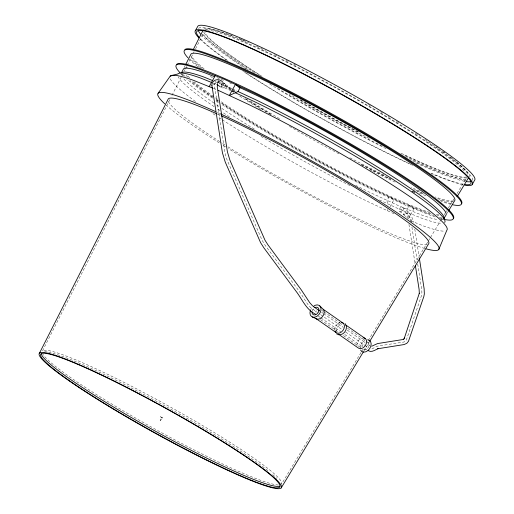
<?xml version="1.0" encoding="UTF-8"?>
<svg xmlns="http://www.w3.org/2000/svg" width="514" height="514" viewBox="0 0 514 514"><rect width="100%" height="100%" fill="white"/><g stroke="black" fill="none" stroke-linecap="round" stroke-linejoin="round"><path stroke-width="0.39" stroke-dasharray="2.57 1.93" d="M334.678 329.249L335.077 327.514M184.147 67.591L184.873 66.165M169.813 99.62L42.418 351.056A136.846 13.351 29 0 1 170.924 407.339A136.846 13.351 29 0 1 281.473 484.201L361.169 352.244M171.991 95.321L182.875 73.83M184.327 70.964L185.053 69.531M185.419 68.818L186.871 65.953M187.231 65.233L194.131 51.625M195.583 48.759L203.929 32.279M218.868 80.775L217.865 82.709L213.149 84.836M390.062 206.724L393.891 199.843L389.246 196.611L387.048 200.338L387.37 205.047M361.586 351.557L363.244 348.807M368.23 340.557L428.001 241.586M428.419 240.899L430.077 238.155M430.494 237.468L440.042 221.656M440.453 220.969L442.117 218.219M443.775 215.475L445.021 213.413M445.439 212.725L446.679 210.663M448.343 207.913L453.74 198.976M457.062 193.476L466.609 177.671M363.809 351.133L369.206 342.195M447.148 213.162L447.97 211.794M337.627 323.781L340.48 322.284M210.47 86.044L212.481 85.138M216.934 77.659L224.001 80.518M214.929 81.52L231.718 88.614M213.008 83.056L215.16 83.923M220.66 86.153L230.42 90.483M213.265 88.324L216.702 89.719M410.834 220.859L423.131 225.839A158.363 15.452 29 0 0 445.015 231.03M229.52 82.799L231.628 83.776M232.424 88.935L236.633 90.894M231.12 90.805L233.928 92.109M379.364 199.927L398.504 208.806L421.769 218.232A152.658 14.9 29 0 0 441.783 223.327M394.084 213.785L368.699 202.002A158.363 15.452 29 0 1 221.868 119.499M369.213 345.376L369.617 345.652L366.328 343.365M366.842 349.835L363.147 347.271M223.706 82.985L224.869 83.795A2.531 1.818 -55.2 0 1 223.577 87.81A2.531 1.818 -55.2 0 1 221.316 85.587A2.531 1.818 -55.2 0 1 224.869 83.795M402.912 207.585A2.531 1.818 -55.2 0 1 401.627 211.601A2.531 1.818 -55.2 0 1 399.359 209.384A2.531 1.818 -55.2 0 1 402.912 207.585C408.495 210.612 412.189 216.266 413.693 222.331M223.256 85.729L219.234 82.934A10.126 4.234 63.2 0 0 214.749 87.232L224.933 152.375A18.896 7.903 63.2 0 0 227.593 161.139L261.08 237.918A18.896 7.903 63.2 0 0 265.918 246.341L297.991 289.645A63.093 26.381 63.2 0 1 303.69 297.998L306.562 302.528A14.225 5.95 63.2 0 0 312.107 308.728L317.453 312.441M401.299 209.519L404.357 211.646A10.126 4.234 63.2 0 1 410.904 221.695M220.506 86.879L221.643 87.669M399.686 211.46L403.413 214.107L406.054 217.229M322.047 310.533L323.351 311.445M324.006 311.895L342.292 324.61M347.503 328.234L365.724 340.904M366.373 341.354L368.326 342.709M321.635 312.287L322.946 313.199M323.608 313.662L343.326 327.367M347.271 330.11L365.672 342.909M320.659 314.671L342.369 329.763M345.659 332.05L364.33 345.035M364.741 345.318L368.03 347.605M318.365 316.142L320.344 317.511M320.999 317.973L340.756 331.703M344.708 334.453L362.486 346.815M320.582 319.721L338.212 331.98M343.416 335.597L360.989 347.817M414.792 229.051L419.212 257.334M411.932 227.124L417.085 260.09M417.696 264.016L421.621 289.131A18.896 7.903 63.2 0 1 421.39 295.884L406.664 339.137A18.896 7.903 63.2 0 1 403.599 342.073L378.895 345.896A62.997 26.336 63.2 0 0 374.886 347.303L372.901 348.46A14.251 5.956 63.2 0 1 371.236 348.897M408.945 224.412L415.074 263.624M387.665 209.397L387.768 210.849M411.688 221.618A8.333 3.482 63.2 0 0 406.664 212.88L406.266 213.4L405.623 212.899A2.531 1.773 -53.6 0 1 403.567 213.94L404.21 214.434L403.766 214.344A8.333 3.482 63.2 0 1 406.253 217.281M367.671 342.266A4.221 3.033 -55.2 0 1 368.146 347.637A4.221 3.033 -55.2 0 1 362.942 349.173M362.19 346.719A4.221 3.033 -55.2 0 1 365.094 342.478M334.813 330.264A5.905 4.24 -55.2 0 1 340.107 322.529M336.741 331.607A5.905 4.24 -55.2 0 1 342.035 323.871M356.986 345.684A5.905 4.24 -55.2 0 1 362.286 337.949M360.16 348.71A6.753 4.851 -55.2 0 1 364.767 340.396M312.268 310.848A4.221 3.033 -55.2 0 1 313.322 308.946M310.327 310.707A6.753 4.851 -55.2 0 1 312.011 307.668M315.435 312.049A5.905 4.24 -55.2 0 1 316.303 310.777M466.082 177.002A150.223 14.662 29 0 1 400.894 153.191M358.611 131.963A150.223 14.662 29 0 1 306.909 103.481M306.222 103.083A150.223 14.662 29 0 1 300.08 99.517M262.089 76.451A150.223 14.662 29 0 1 204.855 32.234M205.015 30.133A150.223 14.662 29 0 1 248.763 42.829M256.409 46.215A150.223 14.662 29 0 1 259.885 47.789M260.592 48.117A150.223 14.662 29 0 1 265.629 50.443M274.579 54.683A150.223 14.662 29 0 1 279.16 56.893M285.957 60.228A150.223 14.662 29 0 1 289.446 61.963M293.693 64.096A150.223 14.662 29 0 1 295.839 65.175M368.294 104.535A150.223 14.662 29 0 1 370.337 105.723M380.424 111.647A150.223 14.662 29 0 1 383.271 113.337M388.231 116.312A150.223 14.662 29 0 1 389.638 117.16M396.577 121.381A150.223 14.662 29 0 1 399.294 123.052M415.363 133.165A150.223 14.662 29 0 1 419.54 135.869M424.911 139.397A150.223 14.662 29 0 1 438.172 148.443M438.892 148.944A150.223 14.662 29 0 1 467.798 175.409M278.408 484.991A136.846 13.351 29 0 1 154.367 428.695A136.846 13.351 29 0 1 42.835 354.133M44.724 351.769A136.782 13.345 29 0 1 48.053 352.161M48.605 352.263A136.782 13.345 29 0 1 155.254 400.657A136.782 13.345 29 0 1 269.085 471.582M272.748 474.666A136.782 13.345 29 0 1 276.802 478.45M465.992 179.38A151.848 14.816 29 0 1 410.435 159.719M382.23 146.149A151.848 14.816 29 0 1 276.134 87.374M247.78 69.435A151.848 14.816 29 0 1 202.934 33.661M206.538 29.947A151.848 14.816 29 0 1 337.782 89.063A151.848 14.816 29 0 1 465.382 172.235M464.393 181.262A156.706 15.291 29 0 1 414.143 162.083M386.072 148.636A156.706 15.291 29 0 1 269.792 84.09M245.975 68.96A156.706 15.291 29 0 1 201.642 35.363M198.539 28.443A156.706 15.291 29 0 1 345.697 92.899A156.706 15.291 29 0 1 472.289 180.915M427.224 244.619A149.009 14.54 29 0 1 226.121 145.674M224.875 144.884A149.009 14.54 29 0 1 220.512 142.095M219.793 141.633A149.009 14.54 29 0 1 168.412 101.733M217.223 113.98A149.009 14.54 29 0 1 220.609 115.502M424.763 248.468A160.638 15.677 29 0 1 228.203 148.495M225.556 146.85A160.638 15.677 29 0 1 222.305 144.813M219.137 142.808A160.638 15.677 29 0 1 166.594 105.518M217.448 112.463A160.638 15.677 29 0 1 219.574 113.44M438.75 214.852A150.287 14.668 29 0 1 435.711 214.158M429.839 212.449A150.287 14.668 29 0 1 220.602 101.367M217.583 99.311A150.287 14.668 29 0 1 215.263 97.705M213.792 96.677A150.287 14.668 29 0 1 194.202 81.893M189.724 77.922A150.287 14.668 29 0 1 186.82 74.999M185.817 67.482A150.287 14.668 29 0 1 187.501 67.45M453.213 201.565A150.878 14.726 29 0 1 437.208 198.507M422.431 193.046A150.878 14.726 29 0 1 414.714 189.852M390.743 179.071A150.878 14.726 29 0 1 388.494 178.011M387.742 177.651A150.878 14.726 29 0 1 360.468 164.191A158.396 15.459 29 0 0 391.006 179.238M270.557 114.301A150.878 14.726 29 0 1 244.728 98.283M235.046 91.987A150.878 14.726 29 0 1 231.763 89.809M231.114 89.378A150.878 14.726 29 0 1 222.607 83.57M221.129 82.542A150.878 14.726 29 0 1 219.677 81.52M202.188 68.311A150.878 14.726 29 0 1 190.842 56.161M453.65 200.846A150.91 14.726 29 0 1 435.088 196.926M419.848 191.099A150.91 14.726 29 0 1 411.065 187.385M384.363 175.113A150.91 14.726 29 0 1 348.479 157.066M279.52 118.676A150.91 14.726 29 0 1 251.256 101.444M235.431 91.248A150.91 14.726 29 0 1 232.148 89.063M231.506 88.633A150.91 14.726 29 0 1 223.564 83.229M204.097 68.812A150.91 14.726 29 0 1 191.536 56.135M221.174 119.049A158.363 15.452 29 0 1 217.763 116.813M215.096 115.059A158.363 15.452 29 0 1 211.222 112.47M195.461 101.489A158.363 15.452 29 0 1 170.044 78.34M349.861 185.573A152.658 14.9 29 0 1 260.752 136.249M229.456 116.819A152.658 14.9 29 0 1 222.523 112.296M219.857 110.523A152.658 14.9 29 0 1 216.619 108.351M214.12 106.655A152.658 14.9 29 0 1 178.114 76.772M442.85 219.491A150.094 14.649 29 0 1 441.61 219.78M436.624 219.394A150.094 14.649 29 0 1 421.152 214.82L398.279 205.555L369.56 192.223A150.094 14.649 29 0 1 354.326 184.674M254.308 129.053A150.094 14.649 29 0 1 221.348 108.062M218.829 106.366A150.094 14.649 29 0 1 214.608 103.487M214.03 103.083A150.094 14.649 29 0 1 183.363 78.334M181.281 75.018A150.094 14.649 29 0 1 181.082 73.81M450.791 204.334A158.396 15.459 29 0 1 440.973 201.398M425.849 195.686A158.396 15.459 29 0 1 418.139 192.474M395.093 182.097A158.396 15.459 29 0 1 372.791 171.291M372.097 170.944A158.396 15.459 29 0 1 370.003 169.896M338.932 153.821A158.396 15.459 29 0 1 288.502 125.782M260.926 109.386A158.396 15.459 29 0 1 238.901 95.585M234.037 92.43A158.396 15.459 29 0 1 231.326 90.65M230.657 90.213A158.396 15.459 29 0 1 217.615 81.385M212.481 77.768A158.396 15.459 29 0 1 209.693 75.764M197.781 66.679A158.396 15.459 29 0 1 189.39 59.277M451.196 203.595A158.396 15.459 29 0 1 439.624 200.055M423.247 193.714A158.396 15.459 29 0 1 413.674 189.627M271.019 114.506A158.396 15.459 29 0 1 245.024 98.502M234.442 91.698A158.396 15.459 29 0 1 231.73 89.918M231.062 89.481A158.396 15.459 29 0 1 218.026 80.653M200.28 67.61A158.396 15.459 29 0 1 190.308 59.046M463.332 184.308A156.706 15.291 29 0 1 429.691 172.614M410.384 164.043A156.706 15.291 29 0 1 244.343 71.902M227.516 60.498A156.706 15.291 29 0 1 200.428 38.749M462.414 184.648A158.396 15.459 29 0 1 431.509 173.642M412.646 165.309A158.396 15.459 29 0 1 242.993 71.26M226.372 59.99A158.396 15.459 29 0 1 199.895 38.948M466.05 180.504A158.396 15.459 29 0 1 405.546 156.442M369.2 138.401A158.396 15.459 29 0 1 291.046 95.167M290.384 94.769A158.396 15.459 29 0 1 288.971 93.933M254.462 72.705A158.396 15.459 29 0 1 202.336 34.541M438.86 215.681A150.255 14.662 29 0 1 437.163 215.327M430.983 213.663A150.255 14.662 29 0 1 423.375 211.1L400.477 201.822L371.725 188.477A150.255 14.662 29 0 1 220.834 102.53M218.386 100.866A150.255 14.662 29 0 1 215.45 98.842M212.68 96.915A150.255 14.662 29 0 1 191.767 80.871M187.777 77.151A150.255 14.662 29 0 1 185.329 74.466M441.738 217.955A158.396 15.459 29 0 1 438.134 216.934M434.092 215.642A158.396 15.459 29 0 1 220.943 102.858M218.354 101.129A158.396 15.459 29 0 1 215.225 99.016M212.796 97.364A158.396 15.459 29 0 1 190.045 80.634M185.072 76.425A158.396 15.459 29 0 1 182.168 73.733M442.644 219.028A158.396 15.459 29 0 1 439.945 218.315M435.352 216.927A158.396 15.459 29 0 1 429.261 214.833L405.122 205.054L374.822 190.99A158.396 15.459 29 0 1 221.187 104.027M218.585 102.292A158.396 15.459 29 0 1 215.43 100.172M212.391 98.097A158.396 15.459 29 0 1 186.678 78.905M183.434 76.053A158.396 15.459 29 0 1 181.243 73.965M466.86 177.94A151.913 14.822 29 0 1 403.137 154.47M358.219 131.944A151.913 14.822 29 0 1 299.675 99.478M259.801 75.224A151.913 14.822 29 0 1 203.692 32.164M203.885 29.009A151.913 14.822 29 0 1 233.472 36.205M239.248 38.537A151.913 14.822 29 0 1 241.522 39.482M242.293 39.803A151.913 14.822 29 0 1 244.638 40.799M435.936 146.586A151.913 14.822 29 0 1 437.099 147.396M442.882 151.482A151.913 14.822 29 0 1 444.938 152.966M450.649 157.213A151.913 14.822 29 0 1 452.956 158.987M455.102 160.689A151.913 14.822 29 0 1 456.124 161.505M456.895 162.141A151.913 14.822 29 0 1 469.166 176.707M414.066 208.678L407.943 219.684L407.223 209.179L409.42 205.446L414.066 208.678M160.496 416.77L163.471 418.48L160.496 416.77"/><path stroke-width="0.77" d="M217.313 84.38L217.518 83.833L217.261 86.917L227.432 151.951L229.925 160.188L265.018 240.244L267.935 244.818L301.178 289.735L309.627 302.553L312.698 305.984M438.725 249.579L446.859 230.208A158.363 15.452 29 0 0 248.378 104.336L218.077 90.271M39.424 353.234L168.264 98.932A149.009 14.54 29 0 1 216.561 113.684M185.593 64.738L191.009 54.054A150.878 14.726 29 0 1 332.693 116.113A150.878 14.726 29 0 1 454.575 200.858L448.381 211.106M193.168 49.787L202.786 30.808A151.848 14.816 29 0 1 204.154 30.095M238.04 91.543L240.051 87.682L235.399 84.45L229.308 95.488L238.04 91.543L255.522 99.658A150.094 14.649 29 0 1 443.64 218.964L445.882 215.244A150.255 14.662 29 0 0 257.565 95.816L237.943 86.705M209.134 86.648L215.225 75.616M195.436 30.564L197.884 26.156A158.396 15.459 29 0 1 346.622 91.306A158.396 15.459 29 0 1 474.576 180.273L472.135 184.68M160.317 420.568L161.133 419.096M281.209 487.902A138.407 13.505 29 0 0 107.734 377.886A138.407 13.505 29 0 0 92.006 395.909A138.407 13.505 29 0 0 281.209 487.902L363.398 351.82M369.624 341.514L428.567 243.919A149.009 14.54 29 0 0 361.772 191.593A149.009 14.54 29 0 0 221.296 115.817M457.049 196.766L468.042 178.557A151.848 14.816 29 0 0 468.382 177.086M158.106 93.278L170.218 76.13L177.966 73.907A152.658 14.9 29 0 1 200.839 78.122L211.575 82.478M217.21 84.463L217.705 84.116M371.757 346.205L377.565 343.57L403.863 339.381L403.297 339.574L404.422 337.974L404.222 338.501L419.347 293.16L419.328 293.655L419.116 289.498L415.44 265.976M217.146 84.624L217.718 84.604M338.816 334.82L336.503 333.811M368.088 350.587C371.686 352.874 375.047 349.912 378.278 348.569L377.713 348.762L404.068 344.56L406.831 343.313L408.469 341.322L423.851 296.475L424.339 293.957L424.127 288.759L419.34 258.124M214.73 76.766L205.921 73.194A150.255 14.662 29 0 0 183.408 69.049L181.448 72.924A150.094 14.649 29 0 1 203.936 77.061L212.732 80.627M212.578 88.042L193.945 80.499A158.363 15.452 29 0 0 170.218 76.13M412.196 191.266L414.721 192.371M68.413 380.309L69.531 380.803M312.242 316.958L316.502 318.905M235.335 92.764L253.312 101.104A152.658 14.9 29 0 1 444.642 222.446M217.101 84.714L219.941 86.487M223.121 82.581C218.958 76.811 209.84 80.255 212.237 87.547L222.433 152.799L225.254 162.09L260.604 242.685L263.9 247.864L295.987 291.181C302.226 299.212 305.984 309.64 315.731 314.311M319.804 305.914L323.126 309.242L343.371 323.319M345.954 325.118L365.544 338.739M313.746 306.807L319.663 310.919M335.835 332.365L315.59 318.288A5.905 4.24 -55.2 0 0 322.406 316.752A5.905 4.24 -55.2 0 0 323.126 309.242M338.418 334.158L358.007 347.785A5.905 4.24 -55.2 0 0 365.698 344.978A5.905 4.24 -55.2 0 0 363.514 337.852M345.074 323.524L346.417 326.319M314.96 307.616A4.221 3.033 -55.2 0 1 318.956 309.666A4.221 3.033 -55.2 0 1 315.435 314.799A4.221 3.033 -55.2 0 1 312.056 311.857M313.244 306.447A6.753 4.851 -55.2 0 1 320.974 308.316A6.753 4.851 -55.2 0 1 314.921 317.157A6.753 4.851 -55.2 0 1 310.327 310.707M341.341 322.432A5.905 4.24 -55.2 0 1 343.121 330.219A5.905 4.24 -55.2 0 1 335.173 331.434M346.32 326.763A5.905 4.24 -55.2 0 1 344.065 332.738A5.905 4.24 -55.2 0 1 338.681 334.325M367.619 339.76A6.753 4.851 -55.2 0 1 369.656 348.659A6.753 4.851 -55.2 0 1 360.571 350.053M198.989 38.004A158.396 15.459 29 0 1 340.57 93.709A158.396 15.459 29 0 1 464.727 185.136M220.288 113.774A160.638 15.677 29 0 1 389.805 207.849A160.638 15.677 29 0 1 426.209 248.872M164.756 103.847A160.638 15.677 29 0 1 215.347 111.506M443.884 219.311A158.396 15.459 29 0 0 408.932 180.819A158.396 15.459 29 0 0 254.475 93.31L224.168 79.24L200.03 69.461A158.396 15.459 29 0 0 180.292 72.994M176.707 64.359A158.396 15.459 29 0 1 325.446 129.509A158.396 15.459 29 0 1 453.399 218.469M187.995 57.838A158.396 15.459 29 0 1 331.215 114.455A158.396 15.459 29 0 1 452.616 204.745M184.854 49.665A158.396 15.459 29 0 1 333.592 114.815A158.396 15.459 29 0 1 461.546 203.775M198.918 37.034A156.706 15.291 29 0 1 342.292 94.852A156.706 15.291 29 0 1 464.463 184.5M471.062 181.603A156.706 15.291 29 0 1 466.095 181.558M200.544 34.091A156.706 15.291 29 0 1 198.372 30.634M279.764 486.167A136.782 13.345 29 0 1 152.716 429.691A136.782 13.345 29 0 1 41.326 353.504M92.841 396.21A136.718 13.338 29 0 0 279.732 487.079A136.718 13.338 29 0 0 108.377 378.407A136.718 13.338 29 0 0 92.841 396.21"/></g></svg>
